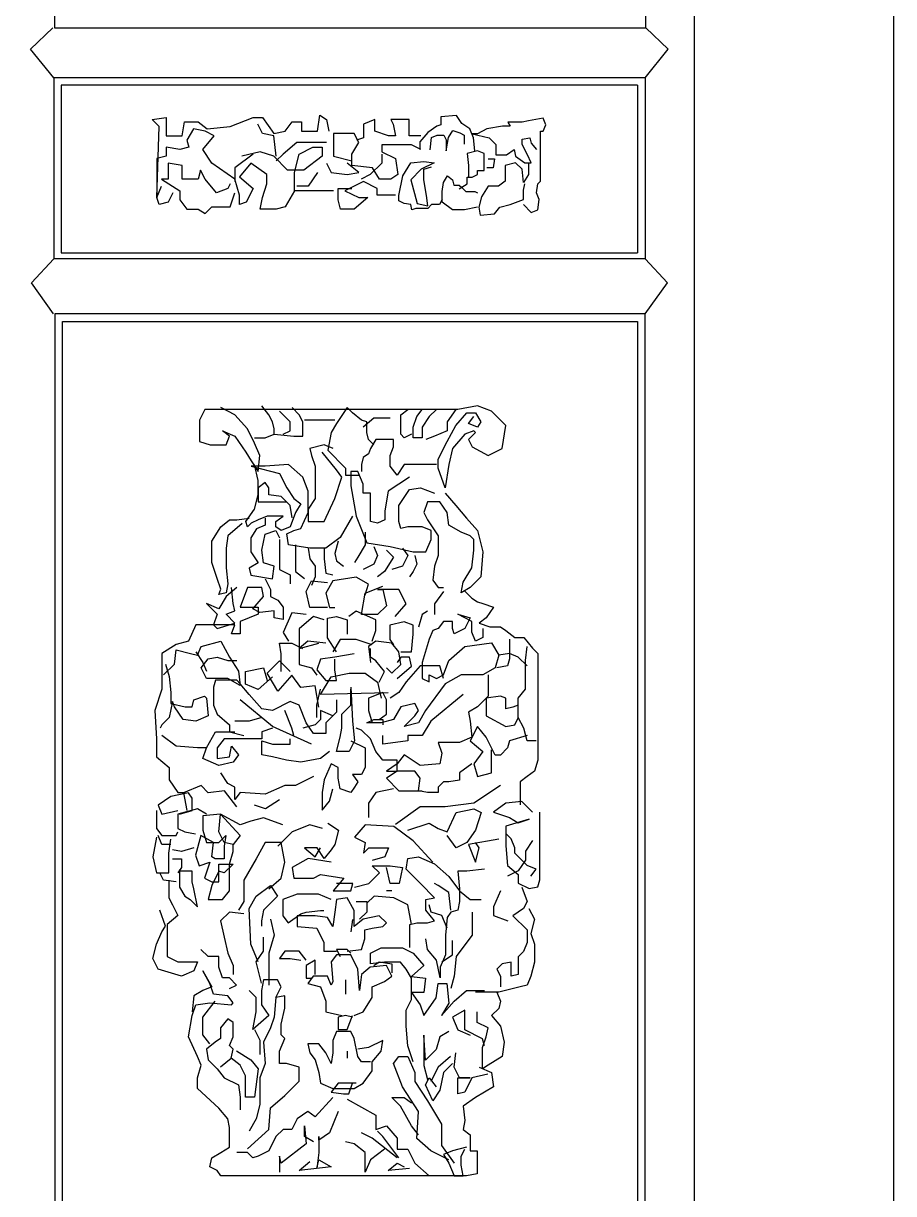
# Model space of a CAD drawing. Extents: x 1684 to 4686, y 4591 to 8092.
# Drawn here: x 4115 to 4686, y 4993 to 5761 of the extents above; entities that cross this region are included whole.
import ezdxf

# ---------------------------------------------------------------- set-up
doc = ezdxf.new("R2010")
doc.units = 0
doc.header["$MEASUREMENT"] = 0
for name, color, linetype in [('3', 3, 'CONTINUOUS'), ('4', 4, 'CONTINUOUS'), ('7', 7, 'CONTINUOUS')]:
    doc.layers.add(name, color=color, linetype=linetype)

msp = doc.modelspace()

# ---------------------------------------------------------------- linework, layer by layer
at = {"layer": '3'}
for p, q in [((4134.87, 7270.16), (4134.87, 5758.27)), ((4523.16, 5758.27), (4523.16, 7270.16)), ((4119.18, 5744.26), (4133.82, 5758.27)), ((4134.87, 5758.27), (4523.16, 5758.27)), ((4537.8, 5744.26), (4523.16, 5758.27)), ((4134.42, 5725.44), (4119.18, 5744.26)), ((4522.57, 5725.44), (4537.8, 5744.26)), ((4522.57, 5725.44), (4134.42, 5725.44)), ((4134.42, 5725.44), (4134.42, 5606.67)), ((4522.57, 5725.44), (4522.57, 5606.67)), ((4119.78, 5590.82), (4134.42, 5606.67)), ((4522.57, 5606.67), (4134.42, 5606.67)), ((4537.21, 5590.82), (4522.57, 5606.67)), ((4134.34, 5570.48), (4119.78, 5590.82)), ((4522.65, 5570.48), (4537.21, 5590.82)), ((4522.65, 5570.48), (4135.08, 5570.48)), ((4135.08, 5570.48), (4135.08, 4945.29)), ((4522.65, 4945.29), (4522.65, 5570.48))]:
    msp.add_line(p, q, dxfattribs=at)
for points in [[(4292.48, 5651.33), (4286.45, 5640.8), (4280.43, 5639.29), (4269.89, 5639.29), (4271.4, 5646.81), (4274.41, 5655.84), (4274.41, 5661.86), (4263.87, 5669.38), (4256.34, 5660.35), (4265.37, 5652.83), (4260.85, 5643.81), (4256.34, 5642.3), (4256.34, 5648.32), (4253.32, 5658.85), (4238.27, 5669.38), (4232.24, 5678.4), (4239.77, 5687.43), (4233.75, 5690.44), (4226.22, 5691.94), (4221.7, 5684.42), (4223.21, 5679.91), (4217.18, 5678.4), (4208.15, 5679.91), (4208.15, 5673.89), (4202.13, 5672.39), (4202.13, 5658.85), (4202.13, 5646.81), (4203.63, 5693.45), (4199.11, 5697.96), (4208.15, 5699.46), (4208.15, 5687.43), (4218.69, 5687.43), (4220.2, 5696.45), (4229.23, 5696.45), (4235.25, 5691.94), (4250.31, 5693.45), (4265.37, 5699.46), (4271.4, 5699.46), (4278.92, 5688.93), (4286.45, 5690.44), (4290.97, 5696.45), (4296.99, 5696.45), (4296.99, 5690.44), (4307.54, 5690.44), (4309.04, 5700.97), (4313.56, 5697.96), (4315.07, 5690.44)], [(4410.89, 5677.4), (4410.03, 5686), (4407.45, 5692.01), (4402.28, 5695.45), (4398.84, 5700.61), (4388.52, 5699.75), (4388.52, 5694.59), (4385.93, 5693.73), (4379.91, 5689.44), (4374.75, 5683.42), (4374.75, 5678.26)], [(4442.73, 5642.16), (4447.89, 5637), (4452.19, 5638.72), (4453.05, 5645.6), (4451.33, 5649.9), (4452.19, 5655.91), (4453.91, 5657.63), (4453.91, 5690.29), (4455.63, 5690.29), (4457.35, 5694.59), (4455.63, 5698.89), (4446.17, 5697.17), (4441.87, 5696.31), (4432.4, 5696.31), (4434.12, 5693.73), (4428.96, 5693.73), (4418.63, 5692.01), (4412.61, 5688.58), (4409.17, 5688.58), (4420.35, 5686), (4424.66, 5681.7), (4424.66, 5674.82), (4431.54, 5674.82), (4436.7, 5678.26), (4437.56, 5673.96), (4443.59, 5669.67), (4447.89, 5669.67), (4445.31, 5674.82), (4441.87, 5681.7), (4441.87, 5685.14), (4447.03, 5686), (4447.89, 5682.56), (4451.33, 5678.26)], [(4280.43, 5673.89), (4278.92, 5687.43), (4271.4, 5688.93), (4268.38, 5694.95)], [(4375.3, 5687.43), (4367.77, 5687.43), (4367.77, 5697.96), (4355.72, 5697.96), (4357.23, 5694.95), (4358.73, 5687.43), (4354.22, 5687.43), (4345.18, 5690.44), (4345.18, 5697.96), (4337.65, 5694.95), (4337.65, 5690.44), (4337.65, 5685.92), (4333.14, 5684.42)], [(4381.61, 5678.12), (4382.36, 5686.29), (4386.07, 5687.78), (4390.54, 5687.78), (4392.02, 5684.81), (4392.02, 5677.38), (4393.51, 5686.29), (4396.48, 5690.75), (4400.94, 5689.26), (4403.92, 5687.78), (4403.92, 5681.84)], [(4313.56, 5682.92), (4293.98, 5682.92), (4284.95, 5675.39), (4280.43, 5670.88)], [(4375.3, 5678.4), (4369.28, 5681.41), (4355.72, 5681.41), (4349.7, 5681.41), (4349.7, 5676.9), (4358.73, 5672.39), (4360.24, 5661.86), (4355.72, 5658.85), (4348.19, 5658.85), (4343.68, 5666.37), (4330.12, 5667.87), (4330.12, 5675.39), (4334.64, 5682.92), (4331.63, 5688.93), (4318.08, 5688.93), (4318.08, 5673.89), (4330.12, 5670.88)], [(4265.37, 5675.39), (4253.32, 5666.37), (4253.32, 5657.34)], [(4292.48, 5651.33), (4292.48, 5663.36), (4295.49, 5675.39), (4304.52, 5679.91), (4310.55, 5679.91), (4310.55, 5673.89), (4298.5, 5664.87), (4287.96, 5664.87), (4278.92, 5673.89), (4269.89, 5676.9), (4257.84, 5673.89)], [(4349.7, 5675.39), (4349.7, 5669.38), (4342.17, 5661.86), (4336.15, 5658.85)], [(4400.56, 5652.48), (4405.72, 5655.91), (4405.72, 5660.21), (4409.17, 5660.21), (4412.61, 5661.93), (4412.61, 5664.51), (4416.91, 5664.51), (4416.91, 5669.67), (4416.91, 5675.68), (4412.61, 5677.4), (4405.72, 5675.68), (4406.59, 5667.95), (4406.59, 5660.21)], [(4250.31, 5655.84), (4248.81, 5652.83), (4241.28, 5649.82), (4233.75, 5658.85), (4230.74, 5664.87), (4229.23, 5658.85), (4218.69, 5658.85), (4218.69, 5667.87), (4209.65, 5669.38), (4209.65, 5658.85), (4205.14, 5658.85), (4217.18, 5651.33), (4217.18, 5645.31), (4221.7, 5639.29), (4229.23, 5639.29), (4233.75, 5636.29), (4238.27, 5640.8), (4250.31, 5640.8), (4253.32, 5649.82)], [(4313.56, 5669.38), (4316.57, 5663.36), (4327.11, 5661.86), (4334.64, 5663.36), (4327.11, 5669.38)], [(4389.38, 5645.6), (4387.65, 5642.16), (4382.49, 5642.16), (4379.91, 5639.58), (4372.17, 5639.58), (4369.58, 5638.72), (4368.72, 5642.16), (4364.42, 5643.02), (4360.98, 5644.74), (4360.98, 5648.18), (4363.56, 5661.07), (4368.72, 5669.67), (4377.33, 5670.53), (4384.21, 5669.67), (4375.61, 5665.37), (4368.72, 5658.49), (4373.03, 5643.02), (4379.91, 5641.3), (4379.05, 5648.18), (4377.33, 5658.49), (4377.33, 5665.37), (4382.49, 5667.09)], [(4446.17, 5669.67), (4446.17, 5661.93), (4442.73, 5656.77), (4441.87, 5665.37), (4437.56, 5669.67), (4430.68, 5667.95), (4430.68, 5661.07), (4430.68, 5657.63), (4426.38, 5654.19), (4422.93, 5654.19), (4419.49, 5654.19), (4415.19, 5647.32), (4413.47, 5640.44), (4414.33, 5635.28), (4423.8, 5636.14), (4427.24, 5640.44), (4434.12, 5642.16), (4442.73, 5645.6), (4442.73, 5651.62), (4443.59, 5655.91)], [(4419.49, 5672.24), (4423.8, 5672.24), (4422.93, 5666.23), (4418.63, 5666.23)], [(4307.54, 5663.36), (4301.51, 5654.34), (4293.98, 5654.34)], [(4412.61, 5640.44), (4404, 5638.72), (4396.26, 5638.72), (4389.38, 5643.88), (4389.38, 5650.76), (4390.24, 5656.77), (4392.82, 5661.07), (4396.26, 5658.49), (4397.12, 5655.05), (4400.56, 5655.05), (4402.28, 5653.33), (4404.86, 5650.76), (4410.89, 5650.76), (4412.61, 5649.9)], [(4212.67, 5649.82), (4209.65, 5643.81), (4203.63, 5642.3), (4202.13, 5646.81), (4205.14, 5654.34)], [(4358.73, 5648.32), (4346.69, 5648.32), (4346.69, 5652.83), (4337.65, 5657.34), (4325.61, 5651.33), (4334.64, 5646.81), (4340.66, 5646.81), (4331.63, 5639.29), (4322.59, 5639.29), (4321.09, 5645.31), (4321.09, 5652.83), (4330.12, 5652.83)], [(4318.08, 5651.33), (4292.48, 5651.33)], [(4411.33, 5492.64), (4406.65, 5487.97), (4408.99, 5483.3), (4419.52, 5477.45), (4428.88, 5482.13), (4431.22, 5497.32), (4421.86, 5506.67), (4412.5, 5510.17), (4399.63, 5507.84), (4248.73, 5507.84), (4233.52, 5507.84), (4230.01, 5500.82), (4230.01, 5486.8), (4237.03, 5484.47), (4244.05, 5484.47), (4247.56, 5484.47), (4249.9, 5490.31), (4245.22, 5493.81), (4253.41, 5490.31), (4260.43, 5479.79), (4263.94, 5473.95), (4268.62, 5466.94), (4269.79, 5477.45), (4266.28, 5485.63), (4261.6, 5494.98), (4253.41, 5504.33), (4244.05, 5509)], [(4266.28, 5489.14), (4273.3, 5489.14), (4279.14, 5491.48), (4279.14, 5494.98), (4277.97, 5499.66), (4275.64, 5504.33), (4270.96, 5510.17)], [(4279.14, 5491.48), (4292.01, 5490.31), (4297.86, 5490.31), (4297.86, 5493.81), (4297.86, 5499.66), (4295.52, 5504.33), (4290.84, 5509)], [(4284.99, 5491.48), (4289.67, 5493.81), (4289.67, 5499.66), (4284.99, 5504.33), (4282.65, 5506.67)], [(4344.65, 5484.47), (4341.14, 5487.97), (4339.97, 5492.64), (4339.97, 5499.66), (4336.46, 5500.82), (4330.62, 5505.5), (4327.11, 5509), (4320.09, 5498.49), (4316.58, 5492.64), (4314.24, 5480.96), (4325.94, 5469.27), (4325.94, 5464.6), (4329.45, 5464.6), (4335.3, 5464.6)], [(4369.22, 5491.48), (4364.54, 5489.14), (4362.2, 5491.48), (4362.2, 5498.49), (4362.2, 5504.33), (4366.88, 5507.84)], [(4385.6, 5507.84), (4380.92, 5503.16), (4376.24, 5496.15), (4376.24, 5492.64), (4376.24, 5489.14), (4371.56, 5489.14), (4370.39, 5489.14), (4370.39, 5496.15), (4372.73, 5503.16), (4376.24, 5507.84)], [(4398.46, 5507.84), (4392.62, 5499.66), (4392.62, 5497.32), (4392.62, 5493.81), (4384.43, 5490.31), (4378.58, 5487.97)], [(4318.92, 5500.82), (4309.56, 5500.82), (4299.03, 5500.82)], [(4355.18, 5501.99), (4344.65, 5501.99), (4337.63, 5496.15)], [(4411.33, 5492.64), (4410.16, 5493.81), (4404.31, 5491.48), (4396.12, 5482.13), (4393.79, 5471.61), (4391.45, 5456.42), (4386.77, 5469.27), (4386.77, 5475.12), (4392.62, 5486.8), (4398.46, 5497.32), (4405.48, 5505.5), (4411.33, 5505.5), (4414.84, 5499.66), (4412.5, 5496.15), (4406.65, 5498.49), (4410.16, 5503.16)], [(4317.75, 5482.13), (4311.9, 5484.47), (4302.54, 5482.13), (4303.71, 5477.45), (4306.05, 5470.44), (4306.05, 5461.1), (4306.05, 5449.41), (4301.37, 5442.4), (4301.37, 5434.22), (4311.9, 5434.22), (4318.92, 5449.41), (4323.6, 5463.43), (4320.09, 5468.11), (4310.73, 5479.79)], [(4385.6, 5471.61), (4375.07, 5471.61), (4364.54, 5471.61), (4359.86, 5464.6), (4355.18, 5470.44), (4355.18, 5477.45), (4357.52, 5483.3), (4357.52, 5487.97), (4354.01, 5487.97), (4345.82, 5487.97), (4342.31, 5482.13), (4341.14, 5478.62), (4337.63, 5476.29), (4336.46, 5471.61), (4336.46, 5466.94)], [(4330.62, 5437.72), (4322.43, 5423.7), (4313.07, 5416.69), (4302.54, 5416.69), (4288.5, 5419.03), (4287.33, 5426.04), (4292.01, 5428.38), (4296.69, 5429.55), (4301.37, 5440.06), (4301.37, 5454.08), (4297.86, 5463.43), (4288.5, 5471.61), (4273.3, 5470.44), (4263.94, 5470.44), (4282.65, 5465.77), (4287.33, 5456.42), (4292.01, 5449.41), (4296.69, 5445.9), (4294.35, 5442.4), (4293.18, 5440.06), (4289.67, 5430.71), (4283.82, 5428.38), (4280.31, 5430.71), (4280.31, 5434.22), (4284.99, 5437.72), (4274.47, 5437.72), (4268.62, 5435.39), (4263.94, 5433.05), (4261.6, 5430.71), (4260.43, 5434.22), (4266.28, 5442.4), (4268.62, 5451.75), (4268.62, 5461.1), (4266.28, 5471.61)], [(4368.05, 5463.43), (4354.01, 5454.08), (4351.67, 5441.23), (4351.67, 5435.39), (4346.99, 5433.05), (4342.31, 5434.22), (4342.31, 5440.06), (4342.31, 5447.07), (4342.31, 5452.92), (4337.63, 5452.92), (4337.63, 5458.76), (4334.13, 5466.94), (4329.45, 5466.94), (4329.45, 5457.59), (4332.96, 5437.72), (4339.97, 5420.2), (4355.18, 5417.86), (4370.39, 5414.35), (4378.58, 5414.35), (4382.09, 5422.53), (4382.09, 5428.38), (4376.24, 5430.71), (4366.88, 5430.71), (4362.2, 5429.55), (4361.03, 5434.22), (4361.03, 5444.74), (4368.05, 5455.25), (4375.07, 5456.42), (4384.43, 5452.92)], [(4290.84, 5436.56), (4289.67, 5444.74), (4283.82, 5450.58), (4275.64, 5451.75), (4275.64, 5456.42), (4273.3, 5459.93), (4268.62, 5456.42), (4268.62, 5447.07), (4273.3, 5447.07), (4281.48, 5447.07), (4287.33, 5447.07)], [(4391.42, 5452.89), (4398.44, 5444.71), (4405.46, 5436.53), (4412.48, 5428.35), (4415.99, 5414.33), (4414.82, 5397.97), (4407.8, 5390.96), (4401.95, 5387.46), (4403.12, 5394.47), (4408.97, 5403.81), (4410.14, 5415.5), (4410.14, 5422.51), (4407.8, 5424.85), (4401.95, 5427.18), (4393.76, 5431.86), (4392.59, 5440.04), (4387.91, 5447.05), (4379.72, 5447.05), (4377.38, 5440.04), (4379.72, 5435.36), (4386.74, 5424.85), (4386.74, 5420.17), (4386.74, 5411.99), (4384.4, 5404.98), (4383.23, 5395.64), (4386.74, 5390.96), (4390.25, 5390.96)], [(4258.06, 5433.03), (4248.7, 5424.85), (4247.53, 5416.67), (4247.53, 5403.81), (4248.7, 5393.3), (4247.53, 5387.46), (4242.85, 5386.29), (4244.02, 5389.79), (4241.68, 5396.8), (4238.18, 5407.32), (4238.18, 5421.34), (4244.02, 5430.69), (4249.87, 5435.36), (4254.55, 5435.36), (4262.74, 5436.53)], [(4273.27, 5436.43), (4273.27, 5431.76), (4267.42, 5429.42), (4263.91, 5423.58), (4263.91, 5414.23), (4268.59, 5407.22), (4262.74, 5403.71), (4263.91, 5399.04), (4277.95, 5396.7), (4279.12, 5404.88), (4272.1, 5407.22), (4270.93, 5415.4), (4273.27, 5425.91), (4280.29, 5428.25), (4282.63, 5423.58)], [(4282.63, 5422.51), (4282.63, 5410.83), (4282.63, 5402.65), (4289.65, 5399.14), (4289.65, 5393.3)], [(4338.78, 5427.18), (4338.78, 5419.01), (4334.1, 5410.83), (4331.76, 5407.32)], [(4293.16, 5419.01), (4293.16, 5411.99), (4293.16, 5401.48), (4299.01, 5396.8)], [(4301.34, 5416.67), (4302.51, 5409.66), (4306.02, 5404.98), (4306.02, 5397.97), (4303.68, 5392.13)], [(4311.87, 5416.67), (4311.87, 5409.66), (4313.04, 5400.31), (4317.72, 5399.14)], [(4321.23, 5421.34), (4318.89, 5413.16), (4320.06, 5408.49), (4324.74, 5404.98)], [(4344.63, 5417.84), (4346.97, 5411.99), (4344.63, 5406.15), (4337.61, 5402.65)], [(4352.82, 5415.5), (4357.5, 5410.83), (4351.65, 5401.48), (4346.97, 5397.97)], [(4363.34, 5416.67), (4366.85, 5411.99), (4363.34, 5404.98), (4356.33, 5402.65)], [(4371.53, 5411.99), (4372.7, 5406.15), (4370.36, 5401.48), (4368.02, 5397.97)], [(4273.27, 5396.7), (4276.78, 5389.69), (4276.78, 5385.02), (4281.46, 5382.68), (4284.97, 5378.01), (4284.97, 5369.83), (4279.12, 5370.99), (4279.12, 5375.67), (4269.76, 5374.5), (4265.08, 5376.84), (4272.1, 5385.02), (4270.93, 5390.86), (4261.57, 5390.86), (4256.89, 5378.01), (4268.59, 5378.01), (4268.59, 5373.33), (4256.89, 5368.66), (4256.89, 5360.48), (4251.04, 5360.48), (4253.38, 5366.32), (4244.02, 5366.32), (4227.65, 5366.32), (4222.97, 5355.8), (4214.78, 5353.47), (4205.42, 5347.62), (4205.42, 5338.28), (4205.42, 5324.25), (4200.74, 5310.23), (4201.91, 5291.54), (4201.91, 5279.85), (4210.1, 5272.84), (4210.1, 5264.66), (4215.95, 5256.48), (4220.63, 5256.48)], [(4314.2, 5377.84), (4302.5, 5377.84), (4300.16, 5388.35), (4303.67, 5395.36), (4314.2, 5394.19)], [(4338.76, 5386.02), (4341.1, 5393.03), (4332.91, 5397.7), (4317.71, 5395.36), (4313.03, 5387.18), (4315.37, 5377.84), (4318.88, 5377.84)], [(4358.65, 5371.99), (4365.67, 5380.17), (4360.99, 5389.52), (4346.95, 5389.52), (4350.46, 5389.52), (4352.8, 5379), (4346.95, 5373.16), (4336.42, 5373.16), (4338.76, 5387.18), (4350.46, 5391.86)], [(4254.55, 5390.86), (4247.53, 5385.02), (4242.85, 5376.84), (4234.67, 5380.34), (4241.68, 5373.33), (4239.35, 5366.32), (4241.68, 5363.98), (4253.38, 5367.49), (4247.53, 5373.33), (4253.38, 5375.67), (4252.21, 5380.34), (4251.04, 5390.86)], [(4390.23, 5388.35), (4384.39, 5380.17), (4384.39, 5373.16)], [(4404.29, 5388.52), (4408.97, 5383.85), (4412.48, 5381.51), (4415.99, 5380.34), (4423, 5378.01), (4418.32, 5370.99), (4413.65, 5367.49), (4420.66, 5365.15), (4427.68, 5365.15), (4431.19, 5362.81), (4437.04, 5358.14), (4442.89, 5358.14), (4448.74, 5351.13), (4452.25, 5347.62), (4452.25, 5277.51), (4449.91, 5270.5), (4445.23, 5267), (4440.55, 5263.49), (4440.55, 5251.81), (4440.55, 5248.3)], [(4300.16, 5373.16), (4290.8, 5374.33), (4284.95, 5361.48), (4288.46, 5355.63)], [(4311.86, 5369.66), (4304.84, 5371.99), (4295.48, 5363.81), (4295.48, 5350.96), (4308.35, 5354.47)], [(4320.05, 5348.62), (4314.2, 5357.97), (4314.2, 5370.82), (4320.05, 5371.99), (4327.07, 5369.66), (4327.07, 5360.31)], [(4343.44, 5355.63), (4345.78, 5362.65), (4345.78, 5369.66), (4332.91, 5375.5), (4328.24, 5371.99)], [(4415.99, 5363.98), (4415.99, 5358.14), (4411.31, 5355.8), (4408.97, 5361.65), (4408.97, 5368.66), (4399.61, 5373.33), (4407.8, 5370.99), (4404.29, 5363.98), (4397.27, 5360.48), (4396.1, 5363.98), (4396.1, 5368.66), (4390.25, 5368.66), (4386.74, 5363.98), (4383.23, 5362.81), (4380.89, 5356.97), (4376.21, 5341.78), (4376.21, 5331.26), (4380.89, 5328.93), (4380.89, 5333.6), (4385.57, 5331.26), (4390.25, 5333.6), (4393.76, 5342.95), (4404.29, 5352.3), (4421.83, 5354.63), (4426.51, 5346.46), (4424.17, 5338.28), (4415.99, 5333.6), (4401.95, 5333.6), (4391.42, 5327.76), (4378.55, 5310.23), (4373.87, 5302.05), (4364.51, 5299.71), (4371.53, 5306.73), (4373.87, 5310.23), (4371.53, 5314.91), (4362.17, 5312.57), (4357.5, 5304.39), (4349.31, 5302.05), (4339.95, 5302.05), (4344.63, 5304.39), (4350.48, 5304.39), (4350.48, 5300.88)], [(4362.16, 5348.62), (4369.18, 5348.62), (4370.35, 5360.31), (4370.35, 5366.15), (4364.5, 5368.49), (4355.14, 5366.15), (4355.14, 5356.8), (4357.48, 5353.3)], [(4379.71, 5375.5), (4376.2, 5373.16), (4373.86, 5364.98)], [(4206.59, 5333.6), (4213.61, 5340.61), (4214.78, 5349.96), (4224.14, 5347.62), (4228.82, 5346.46), (4231.16, 5352.3), (4244.02, 5355.8), (4249.87, 5345.29), (4255.72, 5335.94), (4256.89, 5326.59), (4248.7, 5331.26), (4234.67, 5331.26), (4231.16, 5338.28), (4235.84, 5344.12), (4241.68, 5345.29), (4248.7, 5342.95), (4254.55, 5342.95)], [(4283.78, 5335.77), (4283.78, 5347.45), (4282.61, 5354.47), (4290.8, 5354.47), (4297.82, 5350.96)], [(4313.03, 5354.47), (4301.33, 5355.63), (4295.48, 5350.96), (4295.48, 5340.44), (4303.67, 5338.11), (4307.18, 5333.43)], [(4343.44, 5353.3), (4332.91, 5356.8), (4322.39, 5356.8), (4317.71, 5348.62)], [(4352.8, 5338.11), (4356.31, 5334.6), (4362.16, 5340.44), (4360.99, 5348.62), (4356.31, 5354.47), (4345.78, 5355.63), (4341.1, 5352.13), (4342.27, 5341.61)], [(4433.53, 5356.97), (4433.53, 5344.12), (4432.36, 5339.44), (4425.34, 5338.28)], [(4227.65, 5348.79), (4232.33, 5341.78), (4234.67, 5335.94)], [(4331.74, 5347.45), (4318.88, 5345.12), (4309.52, 5343.95), (4307.18, 5336.94), (4313.03, 5329.93), (4320.05, 5329.93), (4318.88, 5336.94), (4318.88, 5343.95)], [(4348.12, 5328.76), (4351.63, 5335.77), (4345.78, 5342.78), (4342.27, 5345.12), (4342.27, 5350.96)], [(4359.82, 5331.1), (4369.18, 5339.27), (4368.01, 5345.12), (4362.16, 5345.12), (4359.82, 5341.61)], [(4445.23, 5339.44), (4439.38, 5345.29), (4433.53, 5347.62), (4426.51, 5346.46)], [(4451.08, 5290.37), (4445.23, 5290.37), (4442.89, 5298.55), (4439.38, 5305.56), (4439.38, 5318.41), (4444.06, 5324.25), (4444.06, 5337.11), (4444.06, 5342.95), (4445.23, 5352.3)], [(4207.76, 5340.61), (4210.1, 5332.43), (4211.27, 5321.92), (4211.27, 5314.91), (4220.63, 5312.57), (4225.31, 5312.57), (4226.48, 5317.24), (4233.5, 5319.58), (4234.67, 5318.41), (4235.84, 5306.73), (4227.65, 5303.22), (4219.46, 5304.39), (4213.61, 5312.57), (4212.44, 5316.07), (4210.1, 5305.56), (4205.42, 5300.88), (4204.25, 5298.55)], [(4277.93, 5332.26), (4268.58, 5324.08), (4260.39, 5327.59), (4260.39, 5335.77), (4272.08, 5338.11), (4274.42, 5329.93)], [(4308.35, 5312.4), (4306.01, 5326.42), (4296.65, 5325.25), (4290.8, 5333.43), (4281.44, 5322.92), (4274.42, 5334.6), (4282.61, 5342.78), (4289.63, 5335.77)], [(4390.25, 5331.26), (4387.91, 5339.44), (4375.04, 5339.44), (4365.68, 5328.93), (4361, 5321.92), (4355.16, 5318.41)], [(4320.06, 5317.24), (4320.06, 5309.06), (4313.04, 5302.05), (4313.04, 5295.04), (4304.85, 5295.04), (4300.17, 5302.05), (4295.5, 5313.74), (4289.65, 5316.07), (4277.95, 5310.23), (4270.93, 5311.4), (4262.74, 5320.75), (4256.89, 5327.76), (4254.55, 5330.1), (4240.51, 5330.1), (4239.35, 5325.42), (4239.35, 5313.74), (4241.68, 5307.89), (4249.87, 5300.88), (4249.87, 5296.21), (4259.23, 5293.87)], [(4353.99, 5321.84), (4309.53, 5320.68), (4316.55, 5332.36), (4328.25, 5334.7), (4338.78, 5334.7), (4346.97, 5328.85), (4349.31, 5318.34)], [(4419.49, 5333.6), (4419.49, 5319.58), (4412.48, 5312.57), (4406.63, 5309.06), (4407.8, 5303.22), (4408.97, 5292.7), (4400.78, 5289.2), (4391.42, 5289.2), (4386.74, 5289.2), (4389.08, 5282.19), (4387.91, 5275.18), (4375.04, 5274.01), (4364.51, 5281.02), (4359.83, 5275.18), (4352.82, 5270.5), (4359.83, 5270.5), (4359.83, 5277.51), (4350.48, 5277.51), (4345.8, 5283.36), (4342.29, 5291.54), (4336.44, 5297.38), (4332.93, 5298.55)], [(4307.19, 5305.56), (4307.19, 5313.74), (4309.53, 5324.25)], [(4329.42, 5325.42), (4330.59, 5303.22), (4331.76, 5290.37), (4328.25, 5283.36), (4320.06, 5283.36), (4322.4, 5292.7), (4323.57, 5298.55), (4323.57, 5307.89), (4329.42, 5313.74), (4329.42, 5324.25)], [(4348.14, 5304.39), (4352.82, 5307.89), (4352.82, 5317.24), (4350.48, 5321.92), (4341.12, 5318.41), (4341.12, 5310.23), (4343.46, 5302.05)], [(4303.68, 5288.03), (4277.95, 5299.71), (4256.89, 5317.24)], [(4403.12, 5320.75), (4382.06, 5303.22), (4376.21, 5293.87), (4366.85, 5293.87), (4366.85, 5290.37), (4358.66, 5289.2), (4350.48, 5288.03), (4350.48, 5293.87)], [(4439.38, 5313.66), (4435.87, 5312.5), (4431.19, 5311.33), (4431.19, 5318.34), (4427.68, 5319.51), (4418.33, 5318.34), (4418.33, 5306.65), (4431.19, 5299.64), (4437.04, 5300.81), (4439.38, 5305.48)], [(4291.99, 5293.87), (4290.82, 5298.55), (4286.14, 5310.23)], [(4317.72, 5306.73), (4309.53, 5310.23), (4309.53, 5304.39), (4306.02, 5300.88), (4297.84, 5298.55)], [(4270.93, 5305.56), (4262.74, 5303.22), (4253.38, 5303.22)], [(4445.23, 5293.8), (4433.53, 5290.29), (4432.36, 5285.62), (4427.68, 5280.95), (4424.18, 5280.95), (4418.33, 5292.63), (4412.48, 5299.64), (4407.8, 5290.29), (4415.99, 5283.28), (4410.14, 5275.1), (4412.48, 5266.92), (4421.84, 5269.26), (4421.84, 5277.44), (4421.84, 5284.45)], [(4234.67, 5285.62), (4228.82, 5285.62), (4214.78, 5286.79), (4205.42, 5293.8)], [(4277.95, 5298.55), (4270.93, 5296.21), (4270.93, 5291.54), (4261.57, 5291.54), (4246.36, 5291.54), (4241.68, 5285.69), (4241.68, 5278.68), (4249.87, 5279.85), (4251.04, 5286.86), (4255.72, 5281.02), (4252.21, 5276.34), (4242.85, 5274.01), (4232.33, 5278.68), (4234.67, 5285.69), (4240.51, 5296.21), (4248.7, 5296.21), (4253.38, 5296.21)], [(4315.38, 5283.36), (4309.53, 5278.68), (4296.67, 5276.34), (4287.31, 5277.51), (4277.95, 5279.85), (4270.93, 5281.02), (4270.93, 5290.37), (4277.95, 5288.03), (4289.65, 5288.03), (4289.65, 5291.54)], [(4329.42, 5290.37), (4338.78, 5285.69), (4338.78, 5279.85), (4338.78, 5272.84), (4336.44, 5268.17), (4330.59, 5268.17), (4334.1, 5263.49), (4331.76, 5259.99), (4329.42, 5256.48), (4322.4, 5258.82), (4321.23, 5265.83), (4321.23, 5272.84), (4316.55, 5275.18), (4311.87, 5264.66), (4310.7, 5256.48), (4310.7, 5249.47), (4310.7, 5244.79), (4315.38, 5250.64), (4317.72, 5258.82)], [(4304.86, 5266.92), (4293.16, 5261.08), (4286.14, 5261.08), (4273.27, 5255.24), (4256.89, 5256.41), (4253.38, 5251.73), (4253.38, 5259.91), (4248.71, 5262.25), (4244.03, 5269.26)], [(4408.97, 5275.1), (4400.78, 5269.26), (4400.78, 5264.59), (4393.76, 5263.42), (4390.25, 5263.42), (4386.74, 5259.91), (4386.74, 5256.41), (4379.72, 5256.41), (4373.87, 5257.58), (4375.04, 5265.75), (4371.53, 5270.43), (4359.84, 5270.43), (4352.82, 5265.75), (4361.01, 5257.58), (4376.21, 5257.58)], [(4254.63, 5246.89), (4246.44, 5257.41), (4235.91, 5256.24), (4231.23, 5260.91), (4219.53, 5256.24), (4221.87, 5244.55)], [(4427.68, 5261.08), (4410.14, 5249.4), (4391.42, 5247.06), (4375.04, 5247.06), (4358.67, 5235.37)], [(4217.05, 5242.19), (4225.24, 5244.52), (4225.24, 5252.7), (4222.9, 5256.21), (4211.2, 5253.87), (4203.01, 5248.03), (4205.35, 5242.19), (4215.88, 5244.52)], [(4357.5, 5258.74), (4345.8, 5256.41), (4341.12, 5249.4), (4341.12, 5240.05)], [(4234.6, 5242.19), (4228.75, 5245.69), (4215.88, 5242.19), (4215.88, 5232.84), (4220.56, 5230.5), (4227.58, 5229.33)], [(4282.7, 5251.56), (4273.34, 5245.72), (4266.32, 5248.06)], [(4366.93, 5231.7), (4380.96, 5236.37), (4386.81, 5232.87), (4392.66, 5230.53), (4398.51, 5243.38), (4410.21, 5245.72), (4414.89, 5243.38), (4411.38, 5231.7), (4405.53, 5223.52), (4398.51, 5220.01), (4392.66, 5228.19)], [(4448.74, 5243.55), (4441.72, 5250.56), (4431.19, 5249.4), (4423.01, 5243.55), (4433.53, 5240.05), (4439.38, 5236.54), (4446.4, 5238.88), (4431.19, 5234.21), (4431.19, 5221.35), (4432.36, 5208.5), (4439.38, 5202.66), (4439.38, 5196.81), (4446.4, 5193.31), (4452.25, 5194.48), (4453.42, 5199.15), (4453.42, 5243.55)], [(4201.84, 5244.52), (4201.84, 5232.84), (4205.35, 5228.16), (4214.71, 5228.16), (4215.88, 5230.5)], [(4284.9, 5235.17), (4272.03, 5239.85), (4263.84, 5237.51), (4256.82, 5235.17), (4243.95, 5242.19), (4256.82, 5228.16), (4252.14, 5222.32), (4246.29, 5223.49), (4242.78, 5230.5), (4243.95, 5242.19), (4232.26, 5241.02), (4232.26, 5231.67), (4234.6, 5223.49), (4242.78, 5223.49), (4247.46, 5228.16), (4246.29, 5221.15), (4246.29, 5212.97), (4240.44, 5212.97), (4238.11, 5214.14), (4239.28, 5223.49), (4231.09, 5228.16), (4227.58, 5215.31), (4229.92, 5208.3), (4236.94, 5210.64), (4233.43, 5200.12), (4238.11, 5197.78), (4242.78, 5197.78), (4242.78, 5204.79), (4242.78, 5209.47), (4245.12, 5209.47), (4252.14, 5209.47), (4246.29, 5203.63), (4242.78, 5204.79), (4238.11, 5195.45), (4235.77, 5186.1), (4245.12, 5186.1), (4249.8, 5191.94), (4249.8, 5200.12), (4249.8, 5204.79), (4249.8, 5209.47), (4252.14, 5217.65), (4252.14, 5222.32)], [(4310.78, 5232.87), (4302.59, 5235.2), (4290.89, 5230.53), (4281.53, 5221.18)], [(4314.29, 5236.37), (4321.3, 5231.7), (4318.97, 5222.35), (4316.63, 5218.85), (4311.95, 5213), (4307.27, 5220.01), (4299.08, 5220.01), (4306.1, 5214.17), (4309.61, 5220.01)], [(4383.3, 5210.67), (4370.44, 5224.69), (4357.57, 5234.04), (4338.85, 5235.2), (4331.83, 5227.02), (4338.85, 5223.52), (4337.68, 5216.51), (4341.19, 5220.01), (4354.06, 5220.01), (4351.72, 5214.17), (4343.53, 5211.83)], [(4201.84, 5227), (4199.5, 5214.14), (4201.84, 5203.63), (4210.03, 5203.63), (4210.03, 5209.47), (4210.03, 5216.48), (4211.2, 5225.83)], [(4211.2, 5222.32), (4205.35, 5222.32), (4203.01, 5228.16)], [(4275.54, 5193.11), (4283.73, 5200.12), (4286.07, 5210.64), (4283.73, 5223.49), (4273.2, 5223.49), (4267.35, 5212.97), (4259.16, 5198.95), (4259.16, 5184.93), (4255.65, 5179.09)], [(4426.59, 5225.86), (4406.7, 5222.35), (4411.38, 5210.67), (4413.72, 5220.01), (4411.38, 5223.52)], [(4447.57, 5201.49), (4451.08, 5206.16), (4445.23, 5208.5), (4437.04, 5216.68), (4437.04, 5220.18), (4434.7, 5226.03), (4431.19, 5229.53)], [(4448.74, 5224.86), (4444.06, 5217.85), (4444.06, 5212), (4439.38, 5204.99), (4432.36, 5201.49)], [(4226.41, 5219.98), (4218.22, 5217.65), (4212.37, 5218.82)], [(4212.37, 5212.97), (4218.22, 5212.97), (4218.22, 5207.13), (4215.88, 5203.63)], [(4316.63, 5210.67), (4301.42, 5213), (4290.89, 5207.16), (4292.06, 5200.15), (4304.93, 5200.15), (4309.61, 5202.49), (4324.81, 5200.15), (4317.8, 5191.97), (4329.49, 5191.97), (4330.66, 5196.64), (4320.13, 5196.64)], [(4331.83, 5194.31), (4341.19, 5196.64), (4348.21, 5203.65), (4343.53, 5208.33), (4355.23, 5208.33), (4363.42, 5207.16), (4361.08, 5196.64), (4355.23, 5196.64), (4352.89, 5207.16)], [(4368.1, 5154.58), (4368.1, 5169.77), (4372.78, 5170.94), (4379.79, 5170.94), (4384.47, 5172.1), (4378.63, 5179.12), (4378.63, 5186.13), (4384.47, 5187.3), (4375.12, 5196.64), (4365.76, 5205.99), (4366.93, 5213), (4373.95, 5214.17), (4384.47, 5209.5), (4393.83, 5201.32), (4400.85, 5191.97), (4407.87, 5186.13), (4414.89, 5186.13)], [(4210.03, 5198.95), (4210.03, 5187.27), (4212.37, 5182.59), (4215.88, 5175.58), (4208.86, 5169.74), (4208.86, 5163.9), (4208.86, 5154.55), (4208.86, 5148.71), (4215.88, 5145.2), (4220.56, 5145.2), (4228.75, 5145.2), (4226.41, 5139.36), (4218.22, 5135.85), (4203.01, 5140.53), (4199.5, 5147.54), (4201.84, 5156.88), (4205.35, 5165.06), (4207.69, 5168.57), (4204.18, 5179.09)], [(4214.71, 5197.78), (4206.52, 5198.95), (4204.18, 5203.63)], [(4217.05, 5205.96), (4217.05, 5194.28), (4220.56, 5188.43), (4224.07, 5186.1), (4228.75, 5181.42), (4226.41, 5193.11), (4225.24, 5197.78), (4225.24, 5204.79), (4217.05, 5204.79)], [(4417.23, 5205.99), (4405.53, 5204.82), (4399.68, 5204.82), (4400.85, 5193.14), (4400.85, 5184.96), (4399.68, 5179.12), (4395, 5177.95), (4392.66, 5174.44), (4391.49, 5162.76)], [(4268.52, 5145.2), (4263.84, 5156.88), (4262.67, 5180.25), (4267.35, 5188.43), (4276.71, 5195.45), (4281.39, 5188.43), (4272.03, 5179.09), (4270.86, 5172.08), (4270.86, 5168.57)], [(4356.4, 5191.97), (4352.89, 5191.97)], [(4395, 5179.12), (4393.83, 5190.8), (4386.81, 5195.47), (4384.47, 5196.64)], [(4427.76, 5191.97), (4423.08, 5181.45), (4423.08, 5175.61), (4432.44, 5172.1)], [(4441.7, 5194.21), (4445.21, 5184.86), (4442.87, 5180.19), (4435.85, 5175.51), (4445.21, 5166.17), (4445.21, 5157.99), (4442.87, 5152.14), (4439.36, 5148.64), (4439.36, 5140.46), (4439.36, 5136.95), (4434.68, 5135.78), (4434.68, 5145.13), (4428.84, 5143.96), (4425.33, 5140.46), (4427.67, 5135.78), (4427.67, 5131.11), (4427.67, 5128.77)], [(4316.5, 5186.07), (4308.31, 5189.58), (4294.27, 5189.58), (4284.91, 5186.07), (4284.91, 5175.55), (4288.42, 5170.88), (4296.61, 5176.72), (4300.12, 5177.89), (4309.48, 5179.06), (4311.82, 5179.06)], [(4327.03, 5152.18), (4336.38, 5153.35), (4338.72, 5160.36), (4338.72, 5166.21), (4343.4, 5167.38), (4350.42, 5168.54), (4352.76, 5170.88), (4348.08, 5175.55), (4337.55, 5173.22), (4331.71, 5168.54), (4331.71, 5179.06), (4327.03, 5187.24), (4320.01, 5186.07), (4318.84, 5177.89), (4317.67, 5168.54), (4314.16, 5174.39), (4305.97, 5175.55), (4294.27, 5175.55), (4294.27, 5168.54), (4307.14, 5167.38), (4311.82, 5158.03), (4311.82, 5152.18), (4320.01, 5152.18)], [(4332.88, 5184.9), (4339.89, 5184.9), (4339.89, 5177.89), (4335.22, 5173.22)], [(4369.27, 5169.77), (4366.93, 5182.62), (4357.57, 5187.3), (4344.7, 5188.46), (4340.02, 5183.79)], [(4259.16, 5176.75), (4249.8, 5177.92), (4243.95, 5172.08), (4246.29, 5161.56), (4248.63, 5151.04), (4252.14, 5142.86), (4252.14, 5137.02)], [(4392.66, 5167.43), (4389.15, 5175.61), (4382.13, 5177.95), (4380.96, 5182.62)], [(4409.04, 5177.95), (4409.04, 5162.76), (4405.53, 5158.08), (4398.51, 5148.73), (4397.34, 5135.88), (4395, 5127.7)], [(4446.38, 5180.19), (4449.89, 5173.18), (4447.55, 5163.83), (4449.89, 5156.82), (4449.89, 5145.13), (4447.55, 5135.78), (4445.21, 5129.94), (4440.53, 5128.77), (4426.5, 5125.27), (4411.29, 5125.27)], [(4276.71, 5173.24), (4279.05, 5162.73), (4275.54, 5151.04), (4275.54, 5139.36), (4275.54, 5130.01)], [(4330.57, 5173.14), (4329.4, 5164.96)], [(4270.86, 5131.18), (4267.35, 5145.2), (4272.03, 5152.21), (4272.03, 5161.56)], [(4391.49, 5162.76), (4391.49, 5149.9), (4387.98, 5141.72), (4387.98, 5134.71), (4385.64, 5146.4), (4379.79, 5153.41), (4378.63, 5160.42)], [(4249.8, 5127.67), (4254.48, 5130.01), (4249.8, 5134.68), (4245.12, 5134.68), (4242.78, 5141.69), (4242.78, 5148.71), (4235.77, 5148.71), (4231.09, 5153.38)], [(4329.37, 5151.02), (4327.03, 5153.35), (4320.01, 5153.35), (4322.35, 5148.68)], [(4370.34, 5079.66), (4366.83, 5090.18), (4365.66, 5103.03), (4365.66, 5113.55), (4369.17, 5120.56), (4369.17, 5134.58), (4365.66, 5140.43), (4362.15, 5145.1), (4351.62, 5145.1), (4342.26, 5143.93), (4342.26, 5150.94), (4349.28, 5154.45), (4363.32, 5154.45), (4370.34, 5150.94), (4377.36, 5142.76), (4369.17, 5135.75), (4378.53, 5134.58), (4377.36, 5125.24), (4369.17, 5125.24), (4375.02, 5117.06), (4377.36, 5110.04), (4385.55, 5121.73), (4386.72, 5131.08), (4392.56, 5131.08), (4393.73, 5118.22), (4389.06, 5110.04), (4397.24, 5119.39), (4405.43, 5126.4), (4417.13, 5126.4)], [(4389.15, 5145.23), (4396.17, 5149.9), (4396.17, 5159.25)], [(4300.1, 5146.37), (4295.43, 5152.21), (4286.07, 5152.21), (4282.56, 5147.54), (4289.58, 5147.54), (4296.6, 5146.37)], [(4305.97, 5136.99), (4305.97, 5146.34), (4300.12, 5142.84), (4300.12, 5134.66), (4303.63, 5134.66)], [(4331.71, 5110.12), (4337.55, 5112.45), (4343.4, 5121.8), (4343.4, 5128.81), (4351.59, 5132.32), (4356.27, 5135.83), (4352.76, 5142.84), (4342.23, 5141.67), (4336.38, 5136.99), (4335.22, 5126.48), (4334.05, 5140.5), (4329.37, 5149.85), (4320.01, 5149.85), (4316.5, 5145.17), (4317.67, 5132.32), (4316.5, 5129.98), (4314.16, 5135.83), (4304.8, 5135.83), (4301.29, 5131.15), (4309.48, 5128.81), (4312.99, 5119.47), (4312.99, 5112.45), (4323.52, 5110.12)], [(4344.57, 5142.84), (4348.08, 5145.17), (4356.27, 5144), (4356.27, 5138.16)], [(4413.63, 5076.19), (4421.82, 5072.68), (4422.99, 5063.34), (4411.29, 5056.33), (4403.1, 5050.48), (4404.27, 5041.13), (4403.1, 5035.29), (4407.78, 5031.79), (4407.78, 5029.45), (4407.78, 5021.27), (4412.46, 5021.27), (4412.46, 5013.09), (4412.46, 5006.08), (4405.44, 5004.91), (4244.01, 5004.91), (4241.67, 5008.42), (4236.99, 5010.75), (4238.16, 5016.6), (4244.01, 5020.1), (4249.86, 5023.61), (4249.86, 5032.96), (4249.86, 5036.46), (4248.69, 5042.3), (4242.84, 5049.31), (4228.8, 5062.17), (4228.8, 5069.18), (4231.14, 5077.36), (4228.8, 5083.2), (4222.95, 5096.05), (4225.29, 5110.08), (4227.63, 5117.09), (4236.99, 5118.26), (4251.03, 5117.09), (4252.2, 5118.26), (4248.69, 5122.93), (4239.33, 5124.1), (4236.99, 5131.11), (4232.31, 5139.29), (4238.16, 5128.77), (4232.31, 5126.44), (4226.46, 5122.93), (4225.29, 5112.41)], [(4280.23, 5121.8), (4283.74, 5128.81), (4281.4, 5133.49), (4272.05, 5133.49), (4270.88, 5126.48), (4270.88, 5117.13), (4275.56, 5110.12), (4265.03, 5100.77), (4267.37, 5112.45), (4267.37, 5121.8), (4262.69, 5126.48)], [(4325.89, 5133.42), (4325.89, 5124.07)], [(4261.52, 5022.48), (4275.56, 5035.33), (4276.73, 5049.36), (4286.08, 5057.53), (4295.44, 5066.88), (4295.44, 5076.23), (4287.25, 5078.57), (4282.57, 5078.57), (4282.57, 5086.75), (4286.08, 5094.93), (4283.74, 5097.26), (4283.74, 5104.28), (4286.08, 5114.79), (4286.08, 5122.97), (4280.23, 5121.8), (4279.06, 5108.95), (4276.73, 5101.94), (4272.05, 5092.59), (4273.22, 5078.57), (4269.71, 5069.22), (4269.71, 5051.69), (4267.37, 5042.34), (4262.69, 5034.16)], [(4425.33, 5125.27), (4427.67, 5119.43), (4426.5, 5114.75), (4421.82, 5110.08), (4427.67, 5103.07), (4430, 5092.55), (4428.84, 5083.2), (4419.48, 5077.36), (4415.97, 5075.02), (4415.97, 5082.03), (4415.97, 5089.04), (4418.31, 5096.05), (4419.48, 5101.9), (4412.46, 5105.4), (4412.46, 5112.41)], [(4236.94, 5091.45), (4232.26, 5097.29), (4232.26, 5108.98), (4240.44, 5119.49)], [(4243.95, 5076.26), (4250.97, 5082.1), (4252.14, 5087.94), (4249.8, 5090.28), (4252.14, 5096.12), (4252.14, 5105.47), (4248.63, 5107.81), (4243.95, 5101.96), (4243.95, 5094.95), (4240.44, 5092.62), (4234.6, 5087.94), (4235.77, 5080.93), (4241.61, 5075.09), (4246.29, 5069.25), (4255.65, 5064.57), (4256.82, 5056.39), (4256.82, 5048.21)], [(4330.54, 5108.95), (4325.86, 5110.12), (4321.18, 5108.95), (4321.18, 5100.77), (4327.03, 5100.77), (4330.54, 5110.12)], [(4417.13, 5090.18), (4415.96, 5094.85), (4404.26, 5100.7), (4404.26, 5113.55), (4396.07, 5108.88), (4399.58, 5100.7), (4407.77, 5097.19)], [(4266.2, 5100.77), (4269.71, 5093.76), (4269.71, 5084.41)], [(4342.27, 5079.7), (4336.42, 5079.7), (4334.08, 5083.2), (4331.74, 5094.89), (4329.4, 5099.56), (4320.04, 5099.56), (4317.7, 5093.72), (4317.7, 5085.54), (4316.53, 5078.53), (4313.02, 5085.54), (4308.35, 5091.38), (4301.33, 5091.38), (4302.5, 5085.54), (4306.01, 5080.86), (4308.35, 5072.68), (4309.52, 5065.67), (4317.7, 5062.17), (4331.74, 5062.17), (4337.59, 5065.67), (4343.44, 5073.85), (4343.44, 5079.7), (4349.29, 5086.71), (4350.46, 5093.72), (4341.1, 5089.04), (4334.08, 5087.88)], [(4393.73, 5099.53), (4387.89, 5096.02), (4385.55, 5087.84), (4378.53, 5080.83), (4377.36, 5097.19), (4377.36, 5077.33), (4379.7, 5067.98)], [(4254.48, 5086.77), (4263.84, 5080.93), (4268.52, 5075.09), (4266.18, 5056.39), (4260.33, 5056.39), (4260.33, 5070.41), (4256.82, 5077.43), (4250.97, 5082.1)], [(4327.06, 5086.67), (4327.06, 5082)], [(4419.47, 5071.48), (4408.94, 5069.15), (4404.26, 5059.8), (4399.58, 5058.63), (4399.58, 5069.15), (4407.77, 5069.15), (4400.75, 5069.15), (4397.24, 5076.16), (4398.41, 5085.51)], [(4393.73, 5015.4), (4382.04, 5021.24), (4372.68, 5029.42), (4373.85, 5046.95), (4363.32, 5063.3), (4357.47, 5078.5), (4360.98, 5083.17), (4366.83, 5083.17), (4371.51, 5072.65), (4371.51, 5066.81), (4379.7, 5053.96), (4389.06, 5038.77), (4389.06, 5024.74), (4397.24, 5013.06)], [(4396.07, 5078.5), (4390.23, 5072.65), (4387.89, 5060.97), (4383.21, 5053.96), (4378.53, 5064.47), (4380.87, 5069.15), (4385.55, 5063.3)], [(4394.9, 5083.17), (4386.72, 5076.16), (4382.04, 5066.81)], [(4332.91, 5065.67), (4321.21, 5065.67), (4316.53, 5059.83), (4324.72, 5058.66), (4328.23, 5058.66), (4330.57, 5065.67)], [(4317.7, 5056.33), (4306.01, 5043.47), (4301.33, 5046.98), (4294.31, 5042.3), (4290.8, 5035.29), (4284.95, 5035.29), (4280.27, 5030.62), (4275.59, 5021.27), (4268.57, 5017.76), (4265.06, 5016.6), (4261.55, 5020.1), (4254.53, 5020.1)], [(4327.06, 5055.16), (4345.78, 5044.64), (4345.78, 5035.29), (4352.8, 5037.63), (4359.82, 5029.45), (4359.82, 5022.44), (4366.84, 5022.44), (4371.51, 5013.09), (4380.87, 5004.91)], [(4373.85, 5031.75), (4369.17, 5037.6), (4362.15, 5050.45), (4356.3, 5056.29), (4364.49, 5056.29), (4369.17, 5052.79)], [(4321.21, 5046.98), (4315.36, 5032.96), (4308.35, 5028.28), (4308.35, 5030.62), (4308.35, 5020.1), (4307.18, 5009.58), (4308.35, 5015.43), (4316.53, 5010.75), (4295.48, 5008.42), (4302.5, 5014.26)], [(4304.84, 5027.11), (4298.99, 5030.62), (4298.99, 5037.63), (4300.16, 5025.94), (4283.78, 5013.09), (4282.61, 5017.76), (4282.61, 5007.25)], [(4359.82, 5016.6), (4343.44, 5029.45), (4336.42, 5032.96)], [(4360.99, 5016.6), (4350.46, 5030.62), (4346.95, 5034.12)], [(4351.63, 5022.44), (4342.27, 5015.43), (4338.76, 5007.25), (4338.76, 5020.1), (4331.74, 5025.94), (4325.89, 5027.11)], [(4405.43, 5023.58), (4396.07, 5021.24), (4390.23, 5018.9), (4393.73, 5013.06), (4397.24, 5004.88), (4403.09, 5004.88), (4401.92, 5011.89), (4401.92, 5017.73), (4404.26, 5022.41)], [(4368.01, 5009.58), (4353.97, 5008.42), (4359.82, 5013.09), (4364.5, 5010.75)]]:
    msp.add_lwpolyline(points, dxfattribs=at)
at = {"layer": '4'}
msp.add_line((4685.7, 8091.65), (4685.7, 4591.16), dxfattribs=at)
at = {"layer": '7'}
for p, q in [((4517.66, 5720.53), (4139.33, 5720.53)), ((4139.33, 5720.53), (4139.33, 5610.59)), ((4517.66, 5720.53), (4517.66, 5610.59)), ((4139.33, 5610.59), (4517.66, 5610.59)), ((4140.21, 5565.58), (4517.64, 5565.58)), ((4140.21, 4950.14), (4140.21, 5565.58)), ((4517.64, 5565.58), (4517.64, 4950.14))]:
    msp.add_line(p, q, dxfattribs=at)
at = {"layer": '7', "color": 7}
msp.add_lwpolyline([(4555.03, 4731.73), (4555.03, 7314.1), (3664.7, 7314.1)], dxfattribs=at)

doc.saveas('drawing.dxf')
